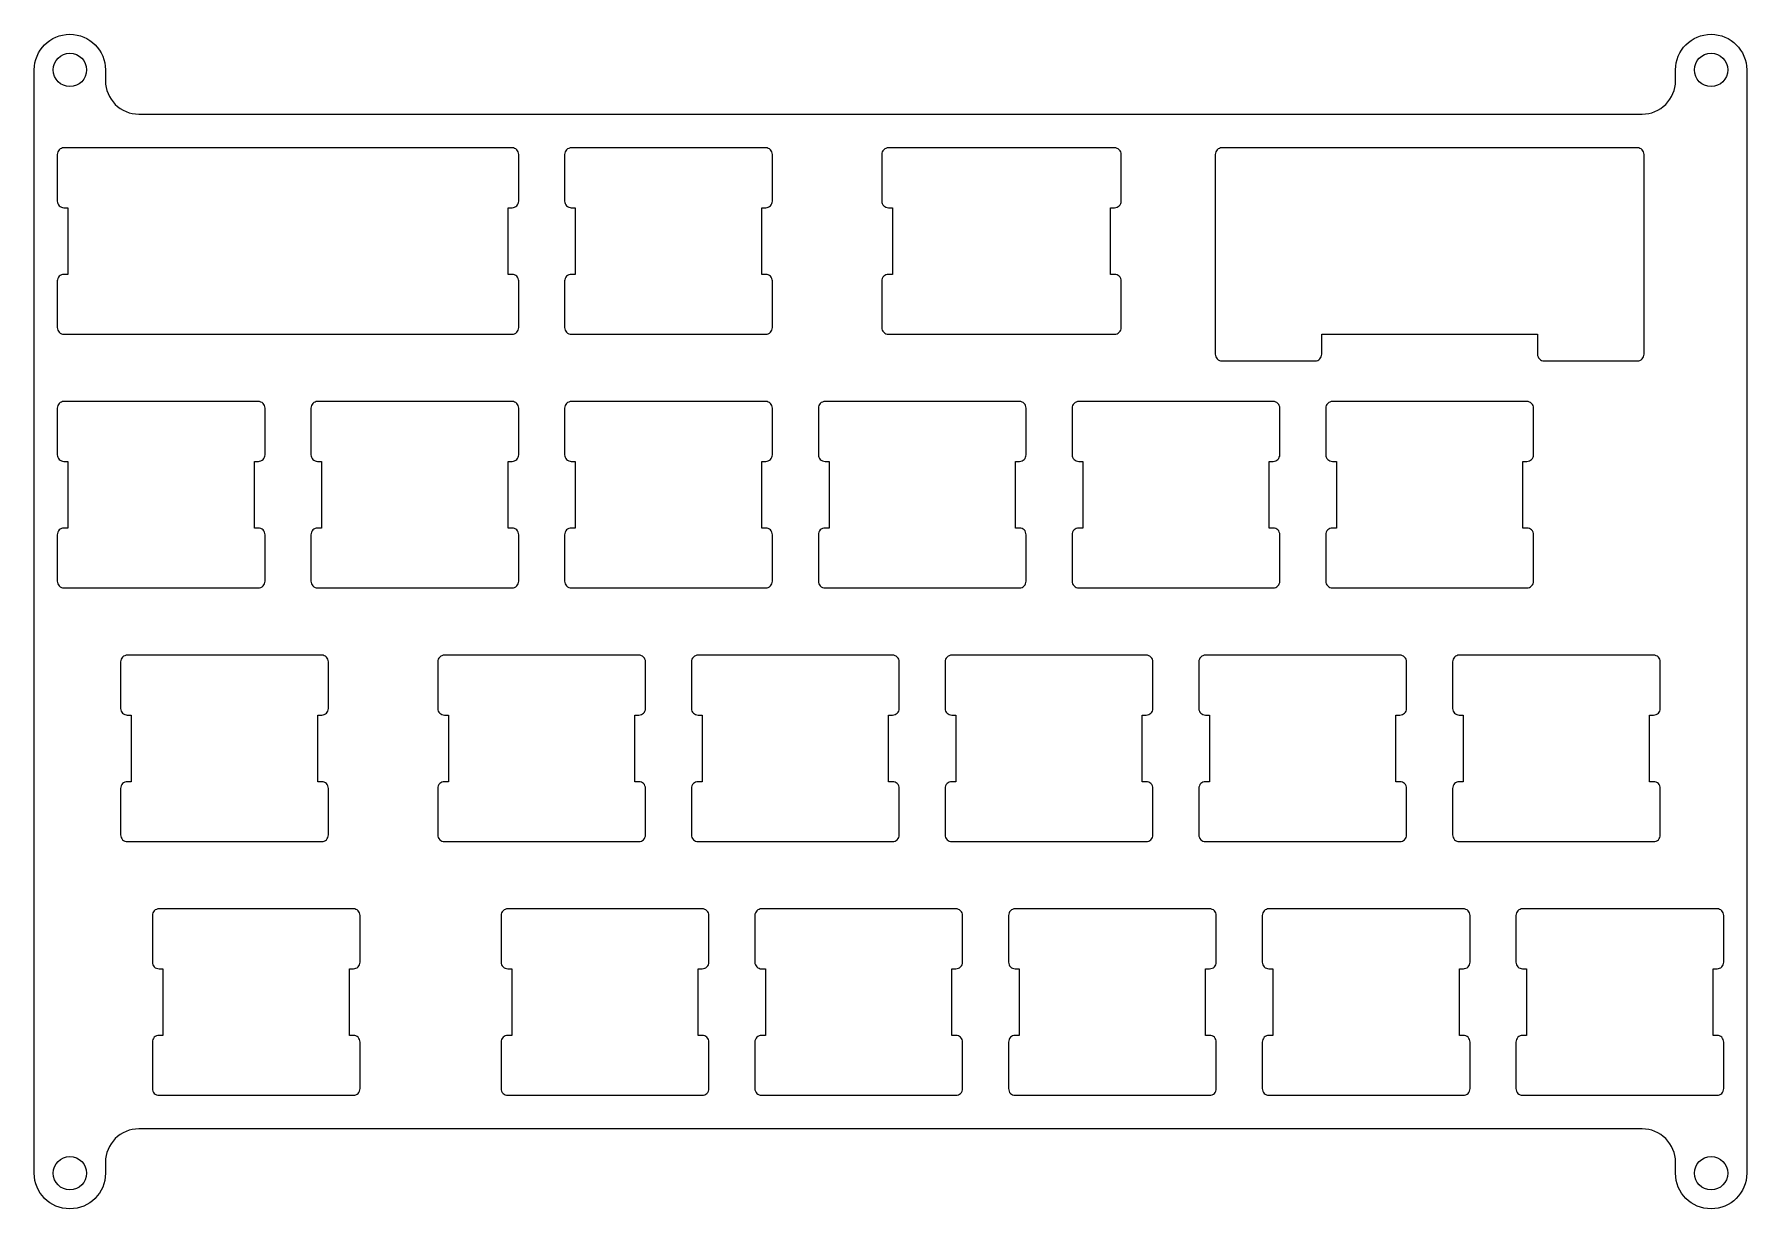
# Model space of a CAD drawing. Header units: millimetres. Extents: x -138 to -10, y 3 to 92.
import ezdxf

# ---------------------------------------------------------------- set-up
doc = ezdxf.new("R2010")
doc.units = ezdxf.units.MM
doc.layers.get('0').update_dxf_attribs({"linetype": 'CONTINUOUS'})

msp = doc.modelspace()

# ---------------------------------------------------------------- linework, layer by layer
for points in [[(-14.85, 89.02, -1), (-9.5, 89.02), (-9.5, 6.17, -1), (-14.85, 6.17), (-14.85, 7, 0.414214), (-17.35, 9.5), (-130.24, 9.5, 0.414214), (-132.74, 7), (-132.74, 6.17, -1), (-138.09, 6.17), (-138.09, 89.02, -1), (-132.74, 89.02), (-132.74, 88.2, 0.414214), (-130.24, 85.7), (-17.35, 85.7, 0.414214), (-14.85, 88.2)], [(-136.36, 73.17), (-136.36, 69.67, 0.414214), (-135.86, 69.17), (-102.21, 69.17, 0.414214), (-101.71, 69.67), (-101.71, 73.17, 0.414214), (-102.21, 73.67), (-102.51, 73.67), (-102.51, 78.67), (-102.21, 78.67, 0.414214), (-101.71, 79.17), (-101.71, 82.67, 0.414214), (-102.21, 83.17), (-135.86, 83.17, 0.414214), (-136.36, 82.67), (-136.36, 79.17, 0.414214), (-135.86, 78.67), (-135.56, 78.67), (-135.56, 73.67), (-135.86, 73.67, 0.414214)], [(-98.26, 73.17), (-98.26, 69.67, 0.414214), (-97.76, 69.17), (-83.16, 69.17, 0.414214), (-82.66, 69.67), (-82.66, 73.17, 0.414214), (-83.16, 73.67), (-83.46, 73.67), (-83.46, 78.67), (-83.16, 78.67, 0.414214), (-82.66, 79.17), (-82.66, 82.67, 0.414214), (-83.16, 83.17), (-97.76, 83.17, 0.414214), (-98.26, 82.67), (-98.26, 79.17, 0.414214), (-97.76, 78.67), (-97.46, 78.67), (-97.46, 73.67), (-97.76, 73.67, 0.414214)], [(-74.45, 73.17), (-74.45, 69.67, 0.414214), (-73.95, 69.17), (-56.97, 69.17, 0.414214), (-56.47, 69.67), (-56.47, 73.17, 0.414214), (-56.97, 73.67), (-57.27, 73.67), (-57.27, 78.67), (-56.97, 78.67, 0.414214), (-56.47, 79.17), (-56.47, 82.67, 0.414214), (-56.97, 83.17), (-73.95, 83.17, 0.414214), (-74.45, 82.67), (-74.45, 79.17, 0.414214), (-73.95, 78.67), (-73.65, 78.67), (-73.65, 73.67), (-73.95, 73.67, 0.414214)], [(-24.71, 67.17), (-17.71, 67.17, 0.414214), (-17.21, 67.67), (-17.21, 82.67, 0.414214), (-17.71, 83.17), (-48.91, 83.17, 0.414214), (-49.41, 82.67), (-49.41, 67.67, 0.414214), (-48.91, 67.17), (-41.91, 67.17, 0.414214), (-41.41, 67.67), (-41.41, 69.17), (-25.21, 69.17), (-25.21, 67.67, 0.414214)], [(-136.36, 54.12), (-136.36, 50.62, 0.414214), (-135.86, 50.12), (-121.26, 50.12, 0.414214), (-120.76, 50.62), (-120.76, 54.12, 0.414214), (-121.26, 54.62), (-121.56, 54.62), (-121.56, 59.62), (-121.26, 59.62, 0.414214), (-120.76, 60.12), (-120.76, 63.62, 0.414214), (-121.26, 64.12), (-135.86, 64.12, 0.414214), (-136.36, 63.62), (-136.36, 60.12, 0.414214), (-135.86, 59.62), (-135.56, 59.62), (-135.56, 54.62), (-135.86, 54.62, 0.414214)], [(-117.31, 54.12), (-117.31, 50.62, 0.414214), (-116.81, 50.12), (-102.21, 50.12, 0.414214), (-101.71, 50.62), (-101.71, 54.12, 0.414214), (-102.21, 54.62), (-102.51, 54.62), (-102.51, 59.62), (-102.21, 59.62, 0.414214), (-101.71, 60.12), (-101.71, 63.62, 0.414214), (-102.21, 64.12), (-116.81, 64.12, 0.414214), (-117.31, 63.62), (-117.31, 60.12, 0.414214), (-116.81, 59.62), (-116.51, 59.62), (-116.51, 54.62), (-116.81, 54.62, 0.414214)], [(-98.26, 54.12), (-98.26, 50.62, 0.414214), (-97.76, 50.12), (-83.16, 50.12, 0.414214), (-82.66, 50.62), (-82.66, 54.12, 0.414214), (-83.16, 54.62), (-83.46, 54.62), (-83.46, 59.62), (-83.16, 59.62, 0.414214), (-82.66, 60.12), (-82.66, 63.62, 0.414214), (-83.16, 64.12), (-97.76, 64.12, 0.414214), (-98.26, 63.62), (-98.26, 60.12, 0.414214), (-97.76, 59.62), (-97.46, 59.62), (-97.46, 54.62), (-97.76, 54.62, 0.414214)], [(-79.21, 54.12), (-79.21, 50.62, 0.414214), (-78.71, 50.12), (-64.11, 50.12, 0.414214), (-63.61, 50.62), (-63.61, 54.12, 0.414214), (-64.11, 54.62), (-64.41, 54.62), (-64.41, 59.62), (-64.11, 59.62, 0.414214), (-63.61, 60.12), (-63.61, 63.62, 0.414214), (-64.11, 64.12), (-78.71, 64.12, 0.414214), (-79.21, 63.62), (-79.21, 60.12, 0.414214), (-78.71, 59.62), (-78.41, 59.62), (-78.41, 54.62), (-78.71, 54.62, 0.414214)], [(-60.16, 54.12), (-60.16, 50.62, 0.414214), (-59.66, 50.12), (-45.06, 50.12, 0.414214), (-44.56, 50.62), (-44.56, 54.12, 0.414214), (-45.06, 54.62), (-45.36, 54.62), (-45.36, 59.62), (-45.06, 59.62, 0.414214), (-44.56, 60.12), (-44.56, 63.62, 0.414214), (-45.06, 64.12), (-59.66, 64.12, 0.414214), (-60.16, 63.62), (-60.16, 60.12, 0.414214), (-59.66, 59.62), (-59.36, 59.62), (-59.36, 54.62), (-59.66, 54.62, 0.414214)], [(-41.11, 54.12), (-41.11, 50.62, 0.414214), (-40.61, 50.12), (-26.01, 50.12, 0.414214), (-25.51, 50.62), (-25.51, 54.12, 0.414214), (-26.01, 54.62), (-26.31, 54.62), (-26.31, 59.62), (-26.01, 59.62, 0.414214), (-25.51, 60.12), (-25.51, 63.62, 0.414214), (-26.01, 64.12), (-40.61, 64.12, 0.414214), (-41.11, 63.62), (-41.11, 60.12, 0.414214), (-40.61, 59.62), (-40.31, 59.62), (-40.31, 54.62), (-40.61, 54.62, 0.414214)], [(-131.6, 35.07), (-131.6, 31.57, 0.414214), (-131.1, 31.07), (-116.5, 31.07, 0.414214), (-116, 31.57), (-116, 35.07, 0.414214), (-116.5, 35.57), (-116.8, 35.57), (-116.8, 40.57), (-116.5, 40.57, 0.414214), (-116, 41.07), (-116, 44.57, 0.414214), (-116.5, 45.07), (-131.1, 45.07, 0.414214), (-131.6, 44.57), (-131.6, 41.07, 0.414214), (-131.1, 40.57), (-130.8, 40.57), (-130.8, 35.57), (-131.1, 35.57, 0.414214)], [(-107.79, 35.07), (-107.79, 31.57, 0.414214), (-107.29, 31.07), (-92.69, 31.07, 0.414214), (-92.19, 31.57), (-92.19, 35.07, 0.414214), (-92.69, 35.57), (-92.99, 35.57), (-92.99, 40.57), (-92.69, 40.57, 0.414214), (-92.19, 41.07), (-92.19, 44.57, 0.414214), (-92.69, 45.07), (-107.29, 45.07, 0.414214), (-107.79, 44.57), (-107.79, 41.07, 0.414214), (-107.29, 40.57), (-106.99, 40.57), (-106.99, 35.57), (-107.29, 35.57, 0.414214)], [(-88.74, 35.07), (-88.74, 31.57, 0.414214), (-88.24, 31.07), (-73.64, 31.07, 0.414214), (-73.14, 31.57), (-73.14, 35.07, 0.414214), (-73.64, 35.57), (-73.94, 35.57), (-73.94, 40.57), (-73.64, 40.57, 0.414214), (-73.14, 41.07), (-73.14, 44.57, 0.414214), (-73.64, 45.07), (-88.24, 45.07, 0.414214), (-88.74, 44.57), (-88.74, 41.07, 0.414214), (-88.24, 40.57), (-87.94, 40.57), (-87.94, 35.57), (-88.24, 35.57, 0.414214)], [(-69.69, 35.07), (-69.69, 31.57, 0.414214), (-69.19, 31.07), (-54.59, 31.07, 0.414214), (-54.09, 31.57), (-54.09, 35.07, 0.414214), (-54.59, 35.57), (-54.89, 35.57), (-54.89, 40.57), (-54.59, 40.57, 0.414214), (-54.09, 41.07), (-54.09, 44.57, 0.414214), (-54.59, 45.07), (-69.19, 45.07, 0.414214), (-69.69, 44.57), (-69.69, 41.07, 0.414214), (-69.19, 40.57), (-68.89, 40.57), (-68.89, 35.57), (-69.19, 35.57, 0.414214)], [(-50.64, 35.07), (-50.64, 31.57, 0.414214), (-50.14, 31.07), (-35.54, 31.07, 0.414214), (-35.04, 31.57), (-35.04, 35.07, 0.414214), (-35.54, 35.57), (-35.84, 35.57), (-35.84, 40.57), (-35.54, 40.57, 0.414214), (-35.04, 41.07), (-35.04, 44.57, 0.414214), (-35.54, 45.07), (-50.14, 45.07, 0.414214), (-50.64, 44.57), (-50.64, 41.07, 0.414214), (-50.14, 40.57), (-49.84, 40.57), (-49.84, 35.57), (-50.14, 35.57, 0.414214)], [(-31.59, 35.07), (-31.59, 31.57, 0.414214), (-31.09, 31.07), (-16.49, 31.07, 0.414214), (-15.99, 31.57), (-15.99, 35.07, 0.414214), (-16.49, 35.57), (-16.79, 35.57), (-16.79, 40.57), (-16.49, 40.57, 0.414214), (-15.99, 41.07), (-15.99, 44.57, 0.414214), (-16.49, 45.07), (-31.09, 45.07, 0.414214), (-31.59, 44.57), (-31.59, 41.07, 0.414214), (-31.09, 40.57), (-30.79, 40.57), (-30.79, 35.57), (-31.09, 35.57, 0.414214)], [(-129.22, 16.02), (-129.22, 12.52, 0.414214), (-128.72, 12.02), (-114.12, 12.02, 0.414214), (-113.62, 12.52), (-113.62, 16.02, 0.414214), (-114.12, 16.52), (-114.42, 16.52), (-114.42, 21.52), (-114.12, 21.52, 0.414214), (-113.62, 22.02), (-113.62, 25.52, 0.414214), (-114.12, 26.02), (-128.72, 26.02, 0.414214), (-129.22, 25.52), (-129.22, 22.02, 0.414214), (-128.72, 21.52), (-128.42, 21.52), (-128.42, 16.52), (-128.72, 16.52, 0.414214)], [(-103.03, 16.02), (-103.03, 12.52, 0.414214), (-102.53, 12.02), (-87.93, 12.02, 0.414214), (-87.43, 12.52), (-87.43, 16.02, 0.414214), (-87.93, 16.52), (-88.23, 16.52), (-88.23, 21.52), (-87.93, 21.52, 0.414214), (-87.43, 22.02), (-87.43, 25.52, 0.414214), (-87.93, 26.02), (-102.53, 26.02, 0.414214), (-103.03, 25.52), (-103.03, 22.02, 0.414214), (-102.53, 21.52), (-102.22, 21.52), (-102.22, 16.52), (-102.53, 16.52, 0.414214)], [(-83.98, 16.02), (-83.98, 12.52, 0.414214), (-83.47, 12.02), (-68.88, 12.02, 0.414214), (-68.38, 12.52), (-68.38, 16.02, 0.414214), (-68.88, 16.52), (-69.18, 16.52), (-69.18, 21.52), (-68.88, 21.52, 0.414214), (-68.38, 22.02), (-68.38, 25.52, 0.414214), (-68.88, 26.02), (-83.47, 26.02, 0.414214), (-83.98, 25.52), (-83.98, 22.02, 0.414214), (-83.47, 21.52), (-83.18, 21.52), (-83.18, 16.52), (-83.47, 16.52, 0.414214)], [(-64.93, 16.02), (-64.93, 12.52, 0.414214), (-64.43, 12.02), (-49.83, 12.02, 0.414214), (-49.33, 12.52), (-49.33, 16.02, 0.414214), (-49.83, 16.52), (-50.13, 16.52), (-50.13, 21.52), (-49.83, 21.52, 0.414214), (-49.33, 22.02), (-49.33, 25.52, 0.414214), (-49.83, 26.02), (-64.43, 26.02, 0.414214), (-64.93, 25.52), (-64.93, 22.02, 0.414214), (-64.43, 21.52), (-64.13, 21.52), (-64.13, 16.52), (-64.43, 16.52, 0.414214)], [(-45.88, 16.02), (-45.88, 12.52, 0.414214), (-45.38, 12.02), (-30.78, 12.02, 0.414214), (-30.28, 12.52), (-30.28, 16.02, 0.414214), (-30.78, 16.52), (-31.08, 16.52), (-31.08, 21.52), (-30.78, 21.52, 0.414214), (-30.28, 22.02), (-30.28, 25.52, 0.414214), (-30.78, 26.02), (-45.38, 26.02, 0.414214), (-45.88, 25.52), (-45.88, 22.02, 0.414214), (-45.38, 21.52), (-45.08, 21.52), (-45.08, 16.52), (-45.38, 16.52, 0.414214)], [(-26.83, 16.02), (-26.83, 12.52, 0.414214), (-26.33, 12.02), (-11.73, 12.02, 0.414214), (-11.23, 12.52), (-11.23, 16.02, 0.414214), (-11.73, 16.52), (-12.03, 16.52), (-12.03, 21.52), (-11.73, 21.52, 0.414214), (-11.23, 22.02), (-11.23, 25.52, 0.414214), (-11.73, 26.02), (-26.33, 26.02, 0.414214), (-26.83, 25.52), (-26.83, 22.02, 0.414214), (-26.33, 21.52), (-26.03, 21.52), (-26.03, 16.52), (-26.33, 16.52, 0.414214)]]:
    msp.add_lwpolyline(points, format="xyb", close=True)
for centre in [(-135.41, 89.02), (-12.18, 89.02), (-135.41, 6.17), (-12.18, 6.17)]:
    msp.add_circle(centre, 1.25)

doc.saveas('drawing.dxf')
